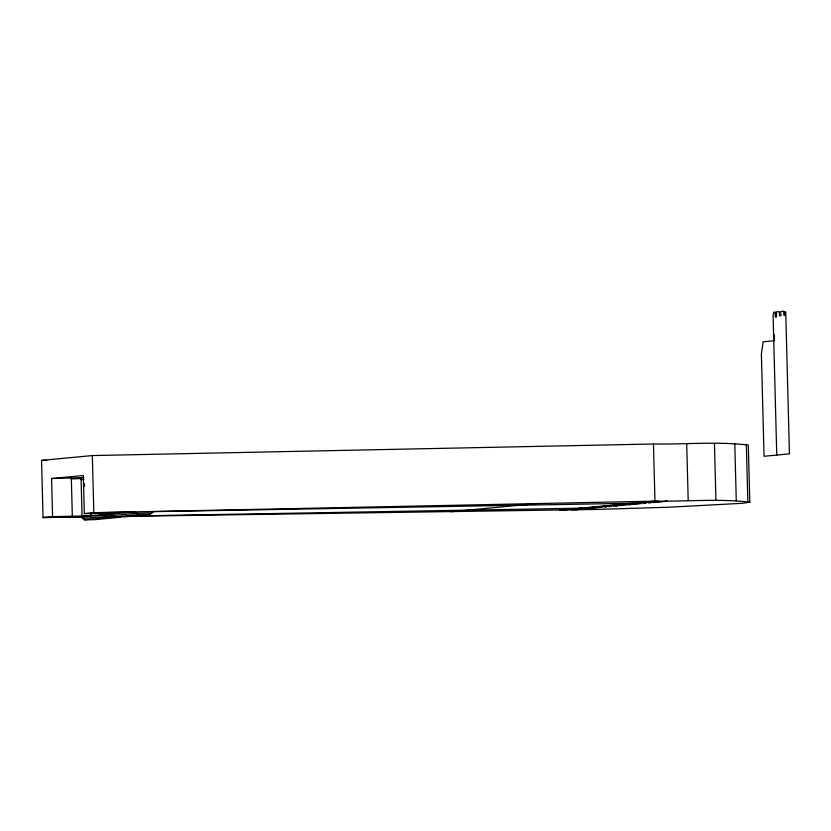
<?xml version="1.0" encoding="UTF-8"?>
<svg xmlns="http://www.w3.org/2000/svg" width="831" height="831" viewBox="0 0 831 831"><rect width="100%" height="100%" fill="white"/><g stroke="black" fill="none" stroke-linecap="round" stroke-linejoin="round"><path stroke-width="1.25" d="M111.51 514.493L80.939 517.007L84.461 519.811L94.786 519.666L120.505 517.214L109.723 517.401L106.056 514.607L101.507 514.763L109.869 514.244L113.535 517.038L124.307 516.851L150.016 514.399L153.683 511.47M84.627 516.955L43.046 517.547L41.55 460.405L92.334 455.565L653.467 443.993C684.952 444.523 717.153 441.292 748.305 445.084L749.801 502.215L742.073 503.316L668.945 507.211L596.222 509.445L127.984 516.342M71.352 478.905L81.345 478.531M82.57 516.851L43.046 517.547L52.571 516.633L51.574 478.542L83.308 475.519L84.315 513.61L115.571 513.028L99.824 514.223L111.281 514.015L107.791 514.015M83.869 477.586L51.574 478.542M83.91 479.394L81.106 479.632L81.324 477.825M83.869 483.652L83.921 485.751L84.575 485.688M83.734 483.206L83.806 486.145L84.7 486.062M84.315 513.61L93.83 512.706L654.963 501.135C686.448 501.654 718.649 498.434 749.801 502.215M81.054 477.825L82.051 515.926L103.106 514.805L102.442 514.763M106.461 514.296L107.22 514.223M82.695 518.409L113.878 515.906M111.697 515.646L136.886 513.246L151.855 512.935M84.461 519.811L109.723 517.401M113.535 517.038L138.798 514.628L150.016 514.399M450.859 511.761L536.712 503.576M559.73 510.213L654.963 501.135L653.467 443.993M563.906 509.974L564.924 509.964M565.849 509.808L566.867 509.787M568.581 509.59L569.879 509.569M570.71 509.372L571.728 509.361M571.562 509.226L573.463 509.102M574.387 508.946L575.405 508.925M577.119 508.728L578.407 508.707M579.249 508.52L580.267 508.499M587.392 507.699L588.275 507.679M589.231 507.533L590.249 507.523M593.542 507.107L594.84 507.087M596.814 506.879L597.832 506.858M606.744 505.934L608.043 505.913M609.165 505.747L610.047 505.736M610.266 505.612L611.149 505.591M611.761 505.456L612.644 505.445M613.6 505.3L614.618 505.279M616.332 505.092L617.62 505.071M617.921 504.864L619.209 504.843M619.448 504.697L620.321 504.687M621.723 504.51L623.011 504.479M624.143 504.324L626.117 504.168M626.73 504.033L627.613 504.012M628.568 503.866L629.586 503.856M631.3 503.659L632.599 503.638M632.89 503.441L634.178 503.42M636.151 503.212L637.169 503.191M643.506 502.485L644.69 502.443M646.092 502.267L647.38 502.246M651.099 501.789L651.982 501.779M657.259 501.197L658.547 501.176M638.094 503.035L639.112 503.015M640.836 502.817L642.124 502.797M642.965 502.61L644.378 502.475M648.512 502.08L649.385 502.069M649.613 501.945L650.486 501.924M652.937 501.633L653.955 501.612M655.68 501.425L656.968 501.405M571.79 509.964L595.837 507.668M665.995 500.989L667.023 500.885M575.966 509.725L576.984 509.715M577.909 509.559L578.927 509.538M580.64 509.341L581.939 509.32M582.77 509.123L583.788 509.112M583.622 508.977L585.159 508.884M584.141 508.904L585.523 508.852M586.447 508.697L587.465 508.676M589.179 508.479L590.467 508.458M591.308 508.271L592.326 508.25M592.16 508.115L593.043 508.105M594.435 507.928L595.723 507.897M596.855 507.741L598.839 507.585M599.452 507.45L600.335 507.429M601.291 507.284L602.309 507.274M604.023 507.076L605.311 507.055M605.602 506.858L606.9 506.837M608.874 506.63L609.892 506.609M610.816 506.453L611.834 506.443M613.548 506.235L614.847 506.214M615.678 506.027L617.101 505.892M616.218 505.902L617.412 505.861M618.804 505.684L620.103 505.664M621.224 505.497L622.107 505.487M622.326 505.362L623.208 505.341M623.821 505.206L624.704 505.196M625.66 505.051L626.678 505.03M629.981 504.614L631.269 504.594M631.508 504.448L632.381 504.438M635.175 504.002L633.326 504.303L635.071 504.23M636.203 504.074L637.076 504.053M637.304 503.939L638.177 503.918M638.79 503.783L639.673 503.763M640.628 503.617L641.646 503.607M644.949 503.191L646.238 503.171M628.392 504.843L629.68 504.822M643.36 503.409L644.659 503.389M648.211 502.963L649.229 502.942M650.154 502.786L651.172 502.765M652.896 502.568L654.184 502.547M655.025 502.36L656.043 502.34M655.877 502.204L656.75 502.194M660.572 501.831L661.445 501.82M661.673 501.695L662.546 501.675M663.159 501.54L664.042 501.529M666.015 501.363L664.644 501.415L665.652 501.394M659.44 501.997L657.695 502.059L658.983 502.038M133.355 512.01L93.83 512.706L92.334 455.565M152.613 511.667L632.744 503.254M113.4 514.212L109.547 514.275L134.986 511.854L138.798 514.628M605.352 506.11L603.264 506.308L604.282 506.297M602.787 506.463L601.031 506.536L602.33 506.515M599.774 506.692L598.393 506.744L599.411 506.723M52.571 516.633L84.855 515.989L82.051 515.926M593.251 507.305L591.506 507.377L592.794 507.346M586.779 507.834L584.484 508.021L585.367 508.001M126.987 516.072L583.663 508.146M579.789 508.395L580.983 508.354M41.55 460.405L46.744 460.332M774.056 334.644L774.212 340.741L763.149 341.801L761.383 354.006L764.053 456.281L789.45 453.861L785.731 311.926L784.474 312.051L784.568 315.292L783.945 315.354L783.841 311.189L780.839 311.469L780.953 315.635L779.499 315.78L779.385 311.615L776.403 311.895L776.538 316.933L775.281 317.047L775.146 312.009L773.952 312.124L773.09 315.022L776.756 455.066M746.331 444.221L747.827 501.363M734.781 443.65L736.276 500.792M714.442 443.422L715.948 500.563M686.707 443.536L688.203 500.678M106.347 513.631L106.368 514.576M106.025 513.662L106.056 514.607M90.87 512.53L90.943 515.075M71.331 478.199L72.328 516.29"/></g></svg>
